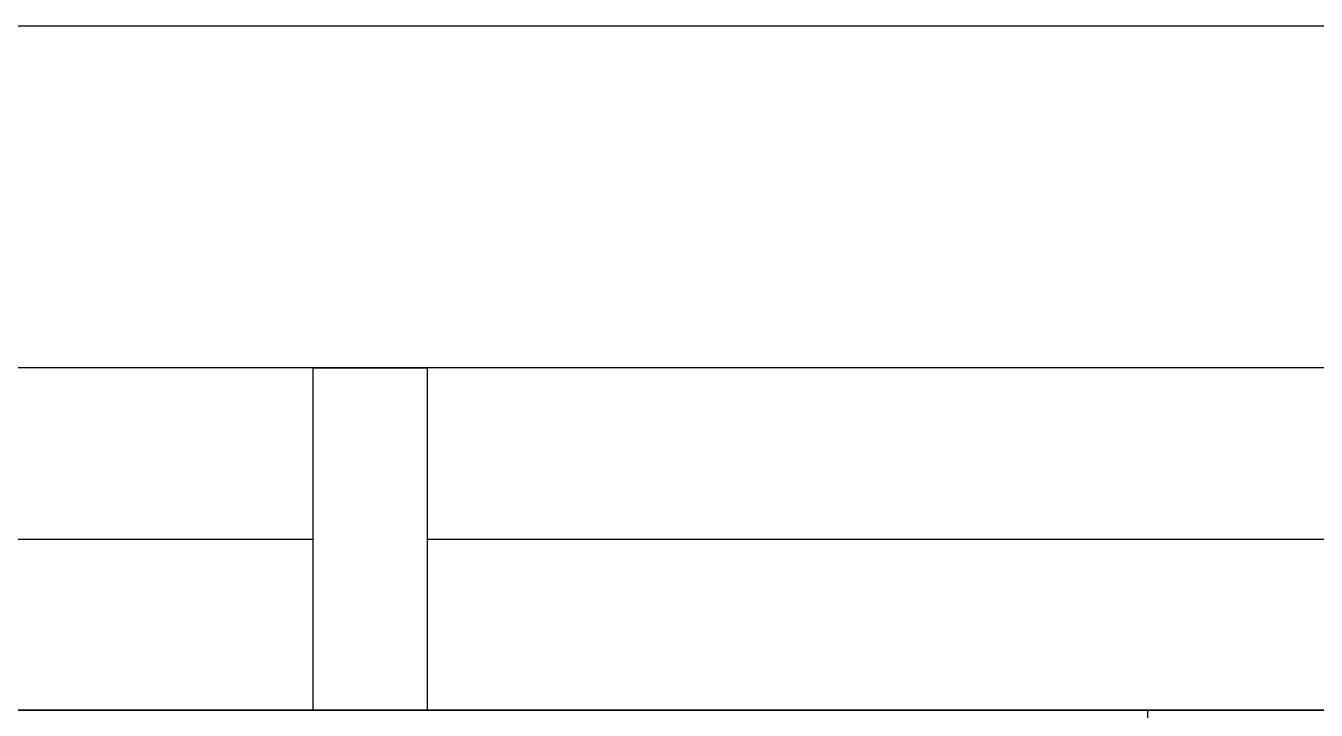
# Model space of a CAD drawing. Header units: inches. Extents: x 16928 to 514628, y -1471 to 241387.
# Drawn here: x 59271 to 59837, y 58610 to 58910 of the extents above; entities that cross this region are included whole.
import ezdxf

# ---------------------------------------------------------------- set-up
doc = ezdxf.new("R2010")
doc.units = ezdxf.units.IN
doc.header["$MEASUREMENT"] = 0
for name, color, linetype in [('12. mRspecT - LEGEND', 1, 'Continuous'), ('Edges', 7, 'Continuous'), ('LW', 2, 'Continuous'), ('WIN', 9, 'Continuous')]:
    doc.layers.add(name, color=color, linetype=linetype)

# ---------------------------------------------------------------- blocks, each defined once
blk = doc.blocks.new('air con')
at = {"layer": 'Edges'}
for p in [(71.402, 41.898), (152.402, 41.095)]:
    blk.add_line(p, (152.402, 41.898), dxfattribs=at)
blk = doc.blocks.new('1.5HP AIR CONDITION')
at = {"xscale": 8.418925363059017, "yscale": 8.418925363059017, "zscale": 8.418925363059017}
blk.add_blockref('air con', (-1491.41, 75.24), dxfattribs=at)

msp = doc.modelspace()

# ---------------------------------------------------------------- linework, layer by layer
at = {"layer": '12. mRspecT - LEGEND'}
msp.add_lwpolyline([(53513.76, 34610.48), (51863.56, 34610.48), (51863.56, 37610.48), (55288.56, 37610.48), (55288.56, 44260.48), (53288.56, 44260.48), (53288.56, 56110.48), (57288.56, 56110.48), (57288.56, 58610.48), (65138.56, 58610.48), (65138.56, 56785.48), (68563.28, 56785.48), (68563.56, 57160.48)], dxfattribs=at)
at = {"layer": 'LW'}
msp.add_line((58813.56, 58910.48), (60613.56, 58910.48), dxfattribs=at)
at = {"layer": 'WIN'}
for p, q in [((60588.56, 58760.48), (58838.56, 58760.48)), ((58863.56, 58685.48), (59396.89, 58685.48)), ((59446.89, 58685.48), (59980.23, 58685.48)), ((60613.56, 58610.48), (58813.56, 58610.48))]:
    msp.add_line(p, q, dxfattribs=at)
msp.add_lwpolyline([(59396.89, 58760.48), (59446.89, 58760.48), (59446.89, 58610.48), (59396.89, 58610.48)], close=True, dxfattribs=at)

# ---------------------------------------------------------------- block references
msp.add_blockref('1.5HP AIR CONDITION', (59971.2, 58182.51))

doc.saveas('drawing.dxf')
